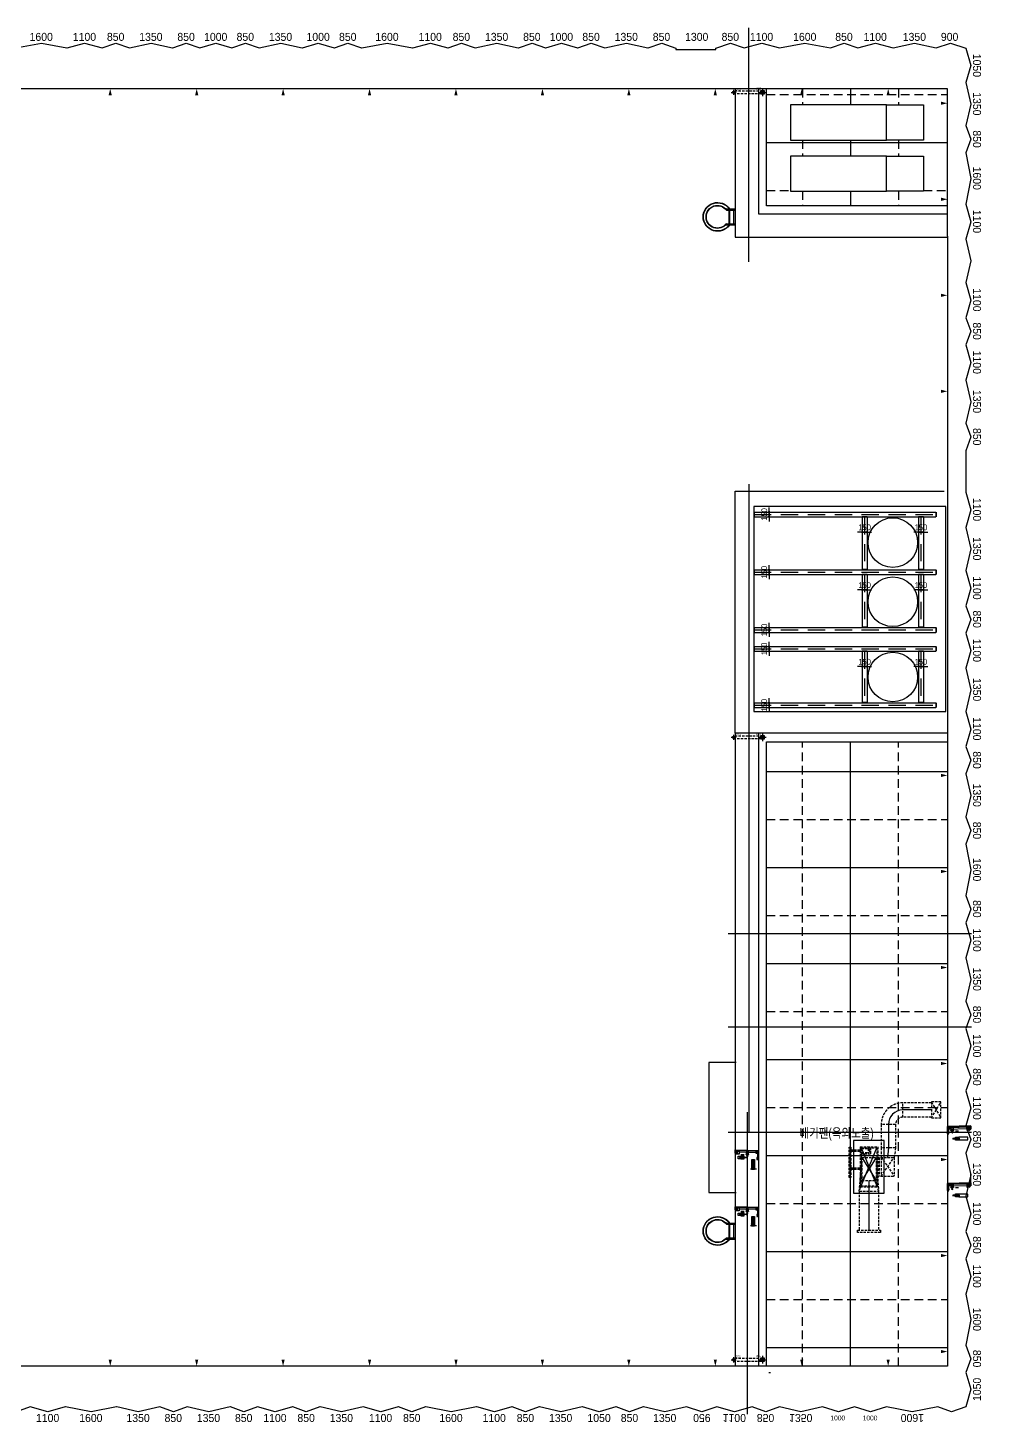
# Model space of a CAD drawing. Header units: millimetres. Extents: x 49504 to 178157, y 34455 to 150915.
# Drawn here: x 148381 to 178157, y 106402 to 149960 of the extents above; entities that cross this region are included whole.
import ezdxf
from ezdxf.enums import TextEntityAlignment as Align

# ---------------------------------------------------------------- set-up
doc = ezdxf.new("R2010")
doc.units = ezdxf.units.MM
doc.header["$LTSCALE"] = 300
doc.linetypes.add('HID', pattern=[2.8, 1.8, -1])
doc.linetypes.add('HIDDEN', pattern=[0.375, 0.25, -0.125])
for name, color, linetype in [('0-Sheet', 7, 'Continuous'), ('8', 8, 'Continuous'), ('A-CEN', 1, 'Continuous'), ('A-ELE', 7, 'Continuous'), ('A-ELE-8', 8, 'Continuous'), ('A-ETC-8', 8, 'Continuous'), ('A-ETC-LADDER', 8, 'Continuous'), ('A-ETC-소방', 253, 'HIDDEN'), ('A-FIN', 6, 'Continuous'), ('A-FIN(EX)', 6, 'Continuous'), ('A-FIN-9', 7, 'Continuous'), ('A-FIN-HANDRAIL', 5, 'Continuous'), ('A-HAT', 252, 'Continuous'), ('A-SYM', 7, 'Continuous'), ('A-WALL', 3, 'Continuous'), ('A-배수계획-2', 9, 'HIDDEN'), ('A-지붕바닥', 251, 'Continuous'), ('ISL', 251, 'Continuous'), ('XREF', 7, 'Continuous'), ('우수계획', 7, 'Continuous'), ('장비패드', 7, 'Continuous'), ('트랜치', 8, 'Continuous')]:
    doc.layers.add(name, color=color, linetype=linetype)
for name, color, linetype, plot in [('A-ETC-소방 NOPLOT', 163, 'Continuous', False), ('A-ETC-전기 NOPLOT', 163, 'Continuous', False), ('NOPLOT', 191, 'Continuous', False), ('NOPLOT-TEXT', 41, 'Continuous', False)]:
    doc.layers.add(name, color=color, linetype=linetype, plot=plot)
doc.layers.add('A-TEXT-실명', color=3, linetype='Continuous', lineweight=9)
doc.styles.add('Gdim', font='Dotum.ttf')
doc.dimstyles.new('Gdim200', dxfattribs={"dimscale": 200, "dimtxt": 3, "dimasz": 1.2, "dimexe": 2, "dimexo": 3, "dimgap": 1, "dimtad": 1, "dimdsep": 46, "dimlunit": 6, "dimtxsty": 'Gdim', "dimblk1": '_CIDOT', "dimblk2": '_CIDOT', "dimsah": 1, "dimcen": 2.5, "dimdle": 2, "dimclrd": 1, "dimclre": 1, "dimclrt": 3, "dimazin": 2, "dimtfac": 1, "dimtix": 1, "dimtmove": 2, "dimatfit": 3, "dimldrblk": '_CIDOT', "dimfxl": 2, "dimtolj": 1, "dimtzin": 0, "dimarcsym": 0})

# ---------------------------------------------------------------- blocks, each defined once
blk = doc.blocks.new('LADDER')
at = {"color": 0}
for p, q in [((291, 500), (0, 500)), ((282, 490), (0, 490)), ((267, 472), (0, 472)), ((271, 462), (0, 462)), ((51, 462), (51, 38)), ((175, 462), (175, 38)), ((200, 462), (200, 38)), ((271, 38), (0, 38)), ((267, 28), (0, 28)), ((282, 10), (0, 10)), ((291, 0), (0, 0))]:
    blk.add_line(p, q, dxfattribs=at)
for radius, start, end in [(450, 213.749, 146.251), (440, 214.6235, 145.3765), (360, 218.0529, 141.9471), (350, 217.2597, 142.7403)]:
    blk.add_arc((550, 250), radius, start, end, dxfattribs=at)
blk = doc.blocks.new('240513-전산요철 1100')
at = {"layer": 'NOPLOT', "linetype": 'Continuous', "style": 'Gdim'}
blk.add_text('1100', height=250, dxfattribs=at).set_placement((-513658, 49124), align=Align.MIDDLE_CENTER)
blk = doc.blocks.new('240513-전산요철 850')
at = {"layer": 'NOPLOT', "linetype": 'Continuous', "style": 'Gdim'}
blk.add_text('850', height=250, dxfattribs=at).set_placement((-511083, 49124), align=Align.MIDDLE_CENTER)
blk = doc.blocks.new('240513-전산요철 1350')
at = {"layer": 'NOPLOT', "linetype": 'Continuous', "style": 'Gdim'}
blk.add_text('1350', height=250, dxfattribs=at).set_placement((-509983, 49124), align=Align.MIDDLE_CENTER)
blk = doc.blocks.new('240513-전산요철 1600')
at = {"layer": 'NOPLOT', "linetype": 'Continuous', "style": 'Gdim'}
blk.add_text('1600', height=250, dxfattribs=at).set_placement((-512308, 49124), align=Align.MIDDLE_CENTER)
blk = doc.blocks.new('251127-전산동A 외장-PH')
at = {"layer": 'A-FIN(EX)'}
for name, p in [('240513-전산요철 850', (302956, 991555, 0)), ('240513-전산요철 1100', (306506, 991555, 0)), ('240513-전산요철 1600', (306506, 991555, 0)), ('240513-전산요철 850', (306506, 991555, 0)), ('240513-전산요철 1100', (310056, 991555, 0)), ('240513-전산요철 1350', (307606, 991555, 0))]:
    blk.add_blockref(name, p, dxfattribs=at)
for name, p, rotation in [('240513-전산요철 1350', (-249546, 528603, 0), 270), ('240513-전산요철 850', (-249546, 526403, 0), 270), ('240513-전산요철 1600', (-249546, 523953, 0), 270), ('240513-전산요철 1100', (-249546, 521253, 0), 270), ('240513-전산요철 1100', (-249546, 518803, 0), 270), ('240513-전산요철 850', (-249546, 520403, 0), 270), ('240513-전산요철 1100', (-249546, 516853, 0), 270), ('240513-전산요철 1350', (-249546, 519303, 0), 270), ('240513-전산요철 850', (-249546, 517103, 0), 270), ('240513-전산요철 1100', (-249546, 512253, 0), 270), ('240513-전산요철 1350', (-249546, 514703, 0), 270), ('240513-전산요철 1100', (-249546, 509803, 0), 270), ('240513-전산요철 850', (-249546, 511403, 0), 270), ('240513-전산요철 1100', (-249546, 507853, 0), 270), ('240513-전산요철 1350', (-249546, 510303, 0), 270), ('240513-전산요철 1100', (-249546, 505403, 0), 270), ('240513-전산요철 850', (-249546, 507003, 0), 270), ('240513-전산요철 1350', (-249546, 507003, 0), 270), ('240513-전산요철 850', (-249546, 504803, 0), 270), ('240513-전산요철 1600', (-249546, 502353, 0), 270), ('240513-전산요철 850', (-249546, 502353, 0), 270), ('240513-전산요철 1100', (-249546, 498803, 0), 270), ('240513-전산요철 1350', (-249546, 501253, 0), 270), ('240513-전산요철 850', (-249546, 499053, 0), 270), ('240513-전산요철 1100', (-249546, 495503, 0), 270), ('240513-전산요철 850', (-249546, 497103, 0), 270), ('240513-전산요철 1100', (-249546, 493553, 0), 270), ('240513-전산요철 850', (-249546, 495153, 0), 270), ('240513-전산요철 1350', (-249546, 495153, 0), 270), ('240513-전산요철 1100', (-249546, 490253, 0), 270), ('240513-전산요철 850', (-249546, 491853, 0), 270), ('240513-전산요철 1100', (-249546, 488303, 0), 270), ('240513-전산요철 1600', (-249546, 488303, 0), 270), ('240513-전산요철 850', (-249546, 488303, 0), 270), ('240513-전산요철 1600', (-714749, 1046655, 0), 180)]:
    blk.add_blockref(name, p, dxfattribs=dict(at, rotation=rotation))
at = {"layer": 'A-FIN(EX)', "xscale": -1, "rotation": 180}
for name, p in [('240513-전산요철 1100', (305656, 1046655, 0)), ('240513-전산요철 850', (304056, 1046655, 0)), ('240513-전산요철 1350', (304056, 1046655, 0))]:
    blk.add_blockref(name, p, dxfattribs=at)
at = {"layer": 'NOPLOT', "linetype": 'Continuous', "style": 'Gdim'}
for s, height, p in [('1600', 250, (-229652, 1040679, 0)), ('1100', 250, (-228302, 1040679, 0)), ('850', 250, (-227327, 1040679, 0)), ('1350', 250, (-226227, 1040679, 0)), ('850', 250, (-225127, 1040679, 0)), ('1000', 250, (-224202, 1040679, 0)), ('850', 250, (-223277, 1040679, 0)), ('1350', 250, (-222177, 1040679, 0)), ('1000', 250, (-221002, 1040679, 0)), ('850', 250, (-220077, 1040679, 0)), ('1600', 250, (-218852, 1040679, 0)), ('1100', 250, (-217502, 1040679, 0)), ('850', 250, (-216527, 1040679, 0)), ('1350', 250, (-215427, 1040679, 0)), ('850', 250, (-214327, 1040679, 0)), ('1000', 250, (-213402, 1040679, 0)), ('850', 250, (-212477, 1040679, 0)), ('1350', 250, (-211377, 1040679, 0)), ('850', 250, (-210277, 1040679, 0)), ('1300', 250, (-209177, 1040679, 0)), ('900', 250, (-201277, 1040679, 0)), ('1100', 250, (-229452, 997531, 0)), ('1600', 250, (-228102, 997531, 0)), ('1350', 250, (-226627, 997531, 0)), ('850', 250, (-225527, 997531, 0)), ('1350', 250, (-224427, 997531, 0)), ('850', 250, (-223327, 997531, 0)), ('1100', 250, (-222352, 997531, 0)), ('850', 250, (-221377, 997531, 0)), ('1350', 250, (-220277, 997531, 0)), ('1100', 250, (-219052, 997531, 0)), ('850', 250, (-218077, 997531, 0)), ('1600', 250, (-216852, 997531, 0)), ('1100', 250, (-215502, 997531, 0)), ('850', 250, (-214527, 997531, 0)), ('1350', 250, (-213427, 997531, 0)), ('1050', 250, (-212227, 997531, 0)), ('850', 250, (-211277, 997531, 0)), ('1350', 250, (-210177, 997531, 0)), ('1000', 150, (-204770, 997531, 0)), ('1000', 150, (-203762, 997531, 0))]:
    blk.add_text(s, height=height, dxfattribs=at).set_placement(p, align=Align.MIDDLE_CENTER)
for s, rotation, p in [('1050', 270, (-200422, 1039786, 0)), ('1050', 90, (-200422, 998424, 0)), ('950', 180, (-209016, 997531, 0))]:
    blk.add_text(s, height=250, rotation=rotation, dxfattribs=at).set_placement(p, align=Align.MIDDLE_CENTER)
blk = doc.blocks.new('A$Ca5d45634')
at = {"layer": 'A-ELE'}
blk.add_lwpolyline([(55855, 330), (56650, 481), (57445, 330), (57453, 330), (58000, 481), (58547, 330), (58552, 330), (58975, 482), (59398, 330), (59404, 330), (60075, 481), (60746, 330), (60752, 330), (61175, 482), (61598, 330), (61603, 330), (62100, 481), (62597, 330), (62602, 330), (63025, 482), (63448, 330), (63454, 330), (64125, 481), (64796, 330), (64803, 330), (65300, 481), (65797, 330), (65802, 330), (66225, 482), (66648, 330), (66655, 330), (67450, 481), (68245, 330), (68253, 330), (68800, 481), (69347, 330), (69352, 330), (69775, 482), (70198, 330), (70204, 330), (70875, 481), (71546, 330), (71552, 330), (71975, 482), (72398, 330), (72403, 330), (72900, 481), (73397, 330), (73402, 330), (73825, 482), (74248, 330), (74254, 330), (74925, 481), (75596, 330), (75602, 330), (76025, 482), (76472, 321), (76472, 280), (77720, 280), (77720, 318), (78175, 482), (78601, 329), (79150, 481), (79701, 329), (80500, 481), (81298, 330), (81725, 482), (82151, 329), (82700, 481), (83251, 329), (83925, 481), (84598, 329), (85050, 482), (85523, 321), (85681, -225), (85529, -751), (85681, -1425), (85529, -2098), (85682, -2525), (85528, -2952), (85681, -3750), (85529, -4549), (85681, -5100), (85529, -5651), (85681, -6325), (85529, -6999), (85681, -7550), (85529, -8099), (85682, -8525), (85529, -8951), (85681, -9500), (85529, -10051), (85681, -10725), (85529, -11398), (85682, -11825), (85527, -12255), (85528, -13546), (85681, -14100), (85529, -14651), (85681, -15325), (85529, -15999), (85681, -16550), (85529, -17099), (85682, -17525), (85529, -17951), (85681, -18500), (85529, -19051), (85681, -19725), (85529, -20399), (85681, -20950), (85529, -21499), (85682, -21925), (85528, -22352), (85681, -23025), (85529, -23698), (85682, -24125), (85528, -24552), (85681, -25350), (85530, -26148), (85682, -26575), (85529, -27001), (85681, -27550), (85529, -28101), (85681, -28775), (85529, -29448), (85682, -29875), (85529, -30301), (85681, -30850), (85529, -31399), (85682, -31825), (85529, -32251), (85681, -32800), (85529, -33349), (85682, -33775), (85529, -34202), (85681, -34875), (85529, -35549), (85681, -36100), (85529, -36649), (85682, -37075), (85529, -37501), (85681, -38050), (85529, -38601), (85681, -39400), (85530, -40198), (85682, -40625), (85529, -41051), (85681, -41575), (85523, -42121), (85075, -42282), (84648, -42128), (83850, -42281), (83052, -42129), (82550, -42281), (82050, -42129), (81550, -42281), (81049, -42129), (80375, -42281), (79702, -42129), (79275, -42282), (78849, -42129), (78300, -42281), (77753, -42130), (77747, -42130), (77275, -42282), (76803, -42130), (76796, -42130), (76125, -42281), (75454, -42130), (75448, -42130), (75025, -42282), (74602, -42130), (74597, -42130), (74075, -42281), (73553, -42130), (73546, -42130), (72875, -42281), (72204, -42130), (72198, -42130), (71775, -42282), (71352, -42130), (71347, -42130), (70800, -42281), (70253, -42130), (70245, -42130), (69450, -42281), (68655, -42130), (68648, -42130), (68225, -42282), (67802, -42130), (67797, -42130), (67250, -42281), (66703, -42130), (66696, -42130), (66025, -42281), (65354, -42130), (65348, -42130), (64925, -42282), (64502, -42130), (64497, -42130), (63950, -42281), (63403, -42130), (63398, -42130), (62975, -42282), (62552, -42130), (62546, -42130), (61875, -42281), (61204, -42130), (61198, -42130), (60775, -42282), (60352, -42130), (60346, -42130), (59675, -42281), (59004, -42130), (58995, -42130), (58200, -42281), (57405, -42130), (57397, -42130), (56850, -42281), (56303, -42130), (56298, -42130), (55875, -42282)], dxfattribs=at)
blk = doc.blocks.new('A$C4ff37237')
at = {"layer": '우수계획', "color": 1}
for p, q in [((0, 79, 0), (158, 79, 0)), ((79, 158, 0), (79, 0, 0))]:
    blk.add_line(p, q, dxfattribs=at)
at = {"layer": '우수계획', "color": 6, "lineweight": -3}
blk.add_circle((79, 79, 0), 37.5, dxfattribs=at)
at = {"layer": 'NOPLOT', "style": 'Gdim'}
blk.add_text('Ø75', height=60, dxfattribs=at).set_placement((217, 177), align=Align.MIDDLE)
blk = doc.blocks.new('A$Cacae0627')
at = {"layer": '우수계획', "color": 1}
for p, q in [((-528, 0), (528, 0)), ((0, 528), (0, -528))]:
    blk.add_line(p, q, dxfattribs=at)
at = {"layer": '우수계획', "color": 6, "lineweight": -3}
blk.add_lwpolyline([(-250, 250), (250, 250), (250, -250), (-250, -250)], close=True, dxfattribs=at)
blk.add_circle((0, 0), 167, dxfattribs=at)
blk = doc.blocks.new('A$Cfdea7a82')
at = {"layer": 'A-SYM', "xscale": 0.2249999999999964, "yscale": 0.2249999999999964, "zscale": 0.2249999999999964}
blk.add_blockref('A$Cacae0627', (204, 119, 0), dxfattribs=at)
at = {"layer": 'NOPLOT', "style": 'Gdim'}
blk.add_text('Ø75', height=60, dxfattribs=at).set_placement((82, 233), align=Align.MIDDLE)
blk = doc.blocks.new('청소용고리')
at = {"layer": 'A-TEXT-실명'}
blk.add_lwpolyline([(0, 0, 0, 100, 0), (200, 0, 100, 100, 0)], format="xyseb", dxfattribs=at)
blk = doc.blocks.new('_CIDOT')
at = {"color": 0, "linetype": 'ByBlock'}
blk.add_line((2, 0), (-1, 0), dxfattribs=at)
at = {"color": 0, "linetype": 'ByBlock', "const_width": 0.5}
blk.add_lwpolyline([(-0.25, 0, 1), (0.25, 0, 1)], format="xyb", close=True, dxfattribs=at)
blk = doc.blocks.new('*D43')
at = {"layer": 'Defpoints', "color": 155, "lineweight": -2, "transparency": 16777216}
for p, q in [((-2839, 225), (-2419, 225)), ((-2839, 75), (-2419, 75)), ((-2539, 297), (-2539, 369)), ((-2539, 75), (-2539, 225)), ((-2539, 3), (-2539, -69))]:
    blk.add_line(p, q, dxfattribs=at)
at = {"layer": 'Defpoints', "color": 0, "transparency": 16777216}
for p in [(-3019, 225), (-3019, 75), (-2539, 225)]:
    blk.add_point(p, dxfattribs=at)
at = {"layer": 'Defpoints', "color": 155, "lineweight": -2, "transparency": 16777216, "xscale": 71.99999999999994, "yscale": 71.99999999999994, "zscale": 71.99999999999994}
for p, rotation in [((-2539, 225), 270), ((-2539, 75), 90)]:
    blk.add_blockref('_CIDOT', p, dxfattribs=dict(at, rotation=rotation))
at = {"layer": 'Defpoints', "color": 155, "transparency": 16777216, "insert": (-2689, 150), "char_height": 180, "attachment_point": 5, "rotation": 90, "style": 'Gdim'}
blk.add_mtext('\\A1;150', dxfattribs=at)
blk = doc.blocks.new('*D49')
at = {"layer": 'Defpoints', "color": 155, "lineweight": -2, "transparency": 16777216}
for p, q in [((-2839, 225), (-2419, 225)), ((-2839, 75), (-2419, 75)), ((-2539, 297), (-2539, 369)), ((-2539, 75), (-2539, 225)), ((-2539, 3), (-2539, -69))]:
    blk.add_line(p, q, dxfattribs=at)
at = {"layer": 'Defpoints', "color": 0, "transparency": 16777216}
for p in [(-3019, 225), (-3019, 75), (-2539, 225)]:
    blk.add_point(p, dxfattribs=at)
at = {"layer": 'Defpoints', "color": 155, "lineweight": -2, "transparency": 16777216, "xscale": 71.99999999999994, "yscale": 71.99999999999994, "zscale": 71.99999999999994}
for p, rotation in [((-2539, 225), 270), ((-2539, 75), 90)]:
    blk.add_blockref('_CIDOT', p, dxfattribs=dict(at, rotation=rotation))
at = {"layer": 'Defpoints', "color": 155, "transparency": 16777216, "insert": (-2689, 150), "char_height": 180, "attachment_point": 5, "rotation": 90, "style": 'Gdim'}
blk.add_mtext('\\A1;150', dxfattribs=at)
blk = doc.blocks.new('*D41')
at = {"layer": 'Defpoints', "color": 155, "lineweight": -2, "transparency": 16777216}
for p, q in [((-2839, 225), (-2419, 225)), ((-2839, 75), (-2419, 75)), ((-2539, 297), (-2539, 369)), ((-2539, 75), (-2539, 225)), ((-2539, 3), (-2539, -69))]:
    blk.add_line(p, q, dxfattribs=at)
at = {"layer": 'Defpoints', "color": 0, "transparency": 16777216}
for p in [(-3019, 225), (-3019, 75), (-2539, 225)]:
    blk.add_point(p, dxfattribs=at)
at = {"layer": 'Defpoints', "color": 155, "lineweight": -2, "transparency": 16777216, "xscale": 71.99999999999994, "yscale": 71.99999999999994, "zscale": 71.99999999999994}
for p, rotation in [((-2539, 225), 270), ((-2539, 75), 90)]:
    blk.add_blockref('_CIDOT', p, dxfattribs=dict(at, rotation=rotation))
at = {"layer": 'Defpoints', "color": 155, "transparency": 16777216, "insert": (-2689, 150), "char_height": 180, "attachment_point": 5, "rotation": 90, "style": 'Gdim'}
blk.add_mtext('\\A1;150', dxfattribs=at)
blk = doc.blocks.new('A$C632c858f')
at = {"layer": 'A-ETC-8'}
blk.add_arc((-3, 0), 24, 341.8248, 18.1752, dxfattribs=at)
blk.add_ellipse((34, 0), major_axis=(7.59, 0), ratio=0.987937, dxfattribs=at)
blk = doc.blocks.new('너트 M12')
for p, q in [((-9, 0), (9, 0)), ((-10, -9), (-10, -1)), ((9, -10), (-9, -10)), ((0, -8), (0, -1)), ((10, -1), (10, -9))]:
    blk.add_line(p, q)
for centre, start, end in [((-9, -1), 90, 180), ((-9, -9), 180, 270), ((9, -1), 0, 90), ((9, -9), 270, 0)]:
    blk.add_arc(centre, 0.5, start, end)
at = {"extrusion": (0, 0, -1)}
for centre, major_axis, ratio, start_param, end_param in [((-5, -1), (-4.75, 0.31), 0.185359, -0.024388, 3.141593), ((5, -1), (4.75, 0.31), 0.185108, 3.141593, 6.30754), ((-5, -9), (4.75, 0.31), 0.187111, 0, 3.166211), ((5, -9), (-4.75, 0.31), 0.185991, 3.117121, 6.283185)]:
    blk.add_ellipse(centre, major_axis=major_axis, ratio=ratio, start_param=start_param, end_param=end_param, dxfattribs=at)
blk = doc.blocks.new('A$C4fb6b26a')
at = {"layer": 'A-ETC-8'}
for p, q in [((-277, -40), (-43, -40)), ((-267, -36), (-267, -45)), ((-265, -34), (-266, -34)), ((-266, -46), (-265, -46)), ((-254, -36), (-265, -34)), ((-265, -46), (-254, -45)), ((-260, -35), (-260, -36)), ((-260, -37), (-258, -38)), ((-260, -43), (-258, -42)), ((-260, -44), (-260, -45)), ((-244, -34), (-259, -34)), ((-259, -46), (-244, -46)), ((-250, -39), (-256, -39)), ((-250, -41), (-256, -41)), ((-254, -36), (-240, -36)), ((-254, -45), (-240, -45)), ((-249, -38), (-249, -38)), ((-249, -42), (-249, -42)), ((-245, -42), (-245, -38)), ((-244, -34), (-241, -34)), ((-244, -46), (-241, -46)), ((-241, -34), (-241, -46)), ((-240, -46), (-240, -34)), ((-237, -34), (-240, -34)), ((-240, -46), (-237, -46)), ((-237, -46), (-237, -34)), ((-183, -34), (-237, -34)), ((-237, -46), (-183, -46)), ((-183, -34), (-74, -34)), ((-74, -46), (-183, -46)), ((-80, 0), (-80, -80)), ((-63, -34), (-54, -34)), ((-63, -36), (-53, -36)), ((-63, -45), (-53, -45)), ((-63, -46), (-54, -46)), ((-54, -46), (-54, -34)), ((-53, -36), (-54, -34)), ((-53, -45), (-54, -46)), ((-53, -45), (-53, -36))]:
    blk.add_line(p, q, dxfattribs=at)
for points in [[(-84, 5), (-84, -85), (-183, -85), (-183, 5)], [(-80, -80), (-74, -80), (-74, 0), (-80, 0)], [(-74, -25), (-74, -55), (-72, -55), (-72, -25)]]:
    blk.add_lwpolyline(points, close=True, dxfattribs=at)
blk.add_lwpolyline([(-80, 7), (-80, -88, -0.414214), (-81, -89), (-84, -89), (-84, 8), (-81, 8, -0.414214)], format="xyb", close=True, dxfattribs=at)
blk.add_lwpolyline([(-80, -80), (0, -80), (0, 0), (-80, 0)], dxfattribs=at)
for centre, radius, start, end in [((-266, -36), 1.5, 90, 180), ((-266, -45), 1.5, 180, 270), ((-259, -35), 1, 90, 180), ((-259, -36), 1, 180, 236.3099), ((-259, -44), 1, 123.6901, 180), ((-259, -45), 1, 180, 270), ((-256, -36), 3, 236.3099, 270), ((-256, -44), 3, 90, 123.6901), ((-250, -38), 0.5, 270, 0), ((-250, -42), 0.5, 0, 90), ((-247, -38), 2, 90, 180), ((-247, -42), 2, 180, 270), ((-247, -38), 2, 0, 90), ((-247, -42), 2, 270, 0)]:
    blk.add_arc(centre, radius, start, end, dxfattribs=at)
at = {"layer": 'A-ETC-8', "xscale": -1, "rotation": 90}
blk.add_blockref('너트 M12', (-72, -40), dxfattribs=at)
blk = doc.blocks.new('A$Cae507117')
at = {"layer": 'A-ETC-8'}
for points in [[(-50, 0), (-50, -50), (0, -50), (0, 0)], [(-46.8, -3.2), (-46.8, -46.8), (-3.2, -46.8), (-3.2, -3.2)]]:
    blk.add_lwpolyline(points, close=True, dxfattribs=at)
blk = doc.blocks.new('M12-STUD ANCHOR')
at = {"layer": 'A-ETC-8'}
for p, q in [((18, 34), (18, 41)), ((28, 30), (18, 31)), ((18, 28), (18, 31)), ((18, 31), (29, 31)), ((28, 27), (18, 28)), ((29, 42), (19, 42)), ((29, 32), (19, 32)), ((23, 48), (24, 49)), ((35, 48), (23, 48)), ((23, -21), (23, 48)), ((23, 34), (23, 41)), ((34, 49), (24, 49)), ((24, -21), (24, 49)), ((28, 27), (28, 30)), ((39, 28), (28, 28)), ((29, 54), (29, -56)), ((29, 42), (38, 42)), ((29, 32), (38, 32)), ((29, 29), (29, 32)), ((39, 31), (29, 32)), ((39, 28), (29, 29)), ((34, 49), (35, 48)), ((34, -21), (34, 49)), ((34, 34), (34, 41)), ((35, -21), (35, 48)), ((39, 28), (39, 31)), ((40, 34), (40, 41)), ((21, -39), (22, -21)), ((29, -39), (21, -39)), ((22, -21), (24, -21)), ((23, -18), (35, -18)), ((23, -39), (23, -48)), ((23, -41), (35, -41)), ((23, -42), (35, -42)), ((23, -48), (29, -48)), ((29, -51), (23, -48)), ((29, -21), (25, -21)), ((26, -32), (32, -26)), ((26, -33), (32, -26)), ((31, -36), (28, -36)), ((31, -36), (28, -36)), ((36, -21), (29, -21)), ((31, -39), (29, -39)), ((29, -51), (35, -48)), ((35, -48), (29, -48)), ((32, -39), (37, -39)), ((35, -39), (35, -48)), ((37, -39), (36, -21))]:
    blk.add_line(p, q, dxfattribs=at)
for centre, radius, start, end in [((19, 41), 1.47, 90, 180), ((19, 34), 1.47, 180, 270), ((22, 41), 1.47, 360, 90), ((22, 34), 1.47, 270, 360), ((25, 41), 1.47, 90, 180), ((25, 34), 1.47, 180, 270), ((33, 41), 1.47, 360, 90), ((33, 34), 1.47, 270, 360), ((36, 41), 1.47, 90, 180), ((36, 34), 1.47, 180, 270), ((38, 41), 1.47, 360, 90), ((38, 34), 1.47, 270, 360), ((28, -22), 3.6, 161.9622, 315), ((28, -22), 3.12, 159.0667, 315), ((28, -34), 2.4, 135, 270), ((28, -34), 1.92, 135, 270), ((31, -25), 1.2, 315, 135), ((31, -25), 1.68, 315, 135), ((31, -38), 1.2, 270, 90), ((31, -38), 1.68, 314.4153, 90)]:
    blk.add_arc(centre, radius, start, end, dxfattribs=at)
blk = doc.blocks.new('A$C7453124a')
at = {"layer": 'A-ETC-8'}
for points in [[(-40, 88), (40, 88), (40, 0), (-40, 0)], [(-40, 8), (-40, 0), (40, 0), (40, 8)], [(-20, 8), (20, 8), (20, 12), (-20, 12)]]:
    blk.add_lwpolyline(points, close=True, dxfattribs=at)
blk.add_blockref('M12-STUD ANCHOR', (-29, -16), dxfattribs=at)
blk = doc.blocks.new('A$C74a2a393')
at = {"layer": 'A-ETC-8', "elevation": 0}
for points in [[(-50, -100), (-50, 0), (0, 0), (0, -100)], [(-47, -97), (-47, -3), (-3, -3), (-3, -97)]]:
    blk.add_lwpolyline(points, close=True, dxfattribs=at)
blk = doc.blocks.new('A$Ca447c92b')
at = {"layer": '0-Sheet'}
for p, q in [((-250, 130, 0), (-250, -150)), ((-247, -147), (-247, 127, 0)), ((-250, -150), (-220, -150)), ((-223, -147), (-247, -147)), ((-223, -120), (-223, -147)), ((-208, -120), (-220, -120)), ((-220, -150), (-220, -123)), ((-220, -123), (-208, -123)), ((-208, -123), (-208, -120))]:
    blk.add_line(p, q, dxfattribs=at)
at = {"layer": 'A-ETC-8'}
for p, q in [((-220, 101, 0), (-247, 127, 0)), ((-220, 101, 0), (450, 121, 0)), ((-220, 101, 0), (-220, -120)), ((-170, 61, 0), (355, 77, 0)), ((408, 53, 0), (408, 80, 0)), ((450, 121, 0), (477, 147, 0)), ((477, 53, 0), (450, 80, 0))]:
    blk.add_line(p, q, dxfattribs=at)
at = {"layer": 'A-ETC-8', "elevation": 0}
blk.add_lwpolyline([(408, 80), (450, 80), (450, 121)], dxfattribs=at)
blk.add_lwpolyline([(-200, -120), (-230, -120), (-230, -117), (-203, -117), (-203, -90), (-200, -90)], close=True, dxfattribs=at)
at = {"layer": 'A-ETC-8'}
blk.add_arc((-210, -214), 64.5, 81.0843, 98.9157, dxfattribs=at)
at = {"layer": 'A-ETC-8', "extrusion": (0, 0, -1)}
blk.add_ellipse((-210, -134), major_axis=(0, 10), ratio=0.999542, dxfattribs=at)
at = {"layer": 'A-FIN-9'}
for p, q in [((480, 150, 0), (-250, 130, 0)), ((-247, 127, 0), (477, 147, 0)), ((477, 53, 0), (405, 53, 0)), ((405, 53, 0), (405, 43, 0)), ((405, 43, 0), (408, 43, 0)), ((408, 43, 0), (408, 50, 0)), ((408, 50, 0), (480, 50, 0)), ((477, 147, 0), (477, 53, 0)), ((480, 50, 0), (480, 150, 0))]:
    blk.add_line(p, q, dxfattribs=at)
at = {"layer": 'A-ETC-8', "xscale": -1}
for name, p in [('A$Cae507117', (-220, 101, 0)), ('A$C74a2a393', (355, 118, 0))]:
    blk.add_blockref(name, p, dxfattribs=at)
at = {"layer": 'A-ETC-8'}
blk.add_blockref('A$C7453124a', (100, 0), dxfattribs=at)
at = {"layer": 'A-ETC-8', "rotation": 180}
blk.add_blockref('A$C632c858f', (450, 43, 0), dxfattribs=at)
blk = doc.blocks.new('A$C2469f73b')
at = {"layer": '0-Sheet'}
for p, q in [((247, -97), (247, 127)), ((250, 130), (250, -100)), ((208, -73), (208, -70)), ((208, -70), (220, -70)), ((220, -73), (208, -73)), ((220, -100), (220, -73)), ((250, -100), (220, -100)), ((223, -70), (223, -97)), ((223, -97), (247, -97))]:
    blk.add_line(p, q, dxfattribs=at)
at = {"layer": 'A-ETC-8'}
for p, q in [((-450, 119), (-477, 147)), ((-477, 53), (-450, 80)), ((220, 101), (-450, 119)), ((-408, 53), (-408, 80)), ((219, 51), (-355, 68)), ((220, 101), (247, 127)), ((220, 51), (220, -70))]:
    blk.add_line(p, q, dxfattribs=at)
blk.add_lwpolyline([(-408, 80), (-450, 80), (-450, 119)], dxfattribs=at)
blk.add_lwpolyline([(-442, 31), (-407, 31), (-407, 42), (-405, 42), (-405, 29), (-440, 29, -0.226541), (-444, 25), (-444, 11), (-446, 11), (-446, 27, 0.414214)], format="xyb", close=True, dxfattribs=at)
blk.add_lwpolyline([(200, -70), (230, -70), (230, -67), (203, -67), (203, -40), (200, -40)], close=True, dxfattribs=at)
blk.add_arc((210, -164), 64.5, 81.0843, 98.9157, dxfattribs=at)
blk.add_ellipse((210, -84), major_axis=(0, 10), ratio=0.999542, dxfattribs=at)
at = {"layer": 'A-FIN-9'}
for p, q in [((-480, 50), (-480, 150)), ((-480, 150), (250, 130)), ((-408, 50), (-480, 50)), ((247, 127), (-477, 147)), ((-477, 147), (-477, 53)), ((-477, 53), (-405, 53)), ((-408, 43), (-408, 50)), ((-405, 43), (-408, 43)), ((-405, 53), (-405, 43))]:
    blk.add_line(p, q, dxfattribs=at)
at = {"layer": 'A-ETC-8', "xscale": -1, "rotation": 180}
blk.add_blockref('A$C632c858f', (-450, 43), dxfattribs=at)
at = {"layer": 'A-ETC-8'}
for name, p in [('A$C74a2a393', (-355, 117)), ('A$C7453124a', (100, 0)), ('A$Cae507117', (220, 101))]:
    blk.add_blockref(name, p, dxfattribs=at)
blk = doc.blocks.new('A$C5ebcaad0')
at = {"layer": 'A-ETC-8'}
for p, q in [((-449, -225), (-214, -225)), ((-439, -220), (-439, -229)), ((-437, -219), (-437, -219)), ((-426, -220), (-437, -219)), ((-437, -231), (-426, -229)), ((-437, -231), (-437, -231)), ((-432, -220), (-432, -221)), ((-432, -229), (-432, -230)), ((-416, -219), (-431, -219)), ((-431, -222), (-429, -223)), ((-431, -228), (-429, -227)), ((-431, -231), (-416, -231)), ((-421, -224), (-428, -224)), ((-421, -226), (-428, -226)), ((-426, -220), (-412, -220)), ((-426, -229), (-412, -229)), ((-421, -223), (-421, -223)), ((-421, -227), (-421, -227)), ((-417, -227), (-417, -223)), ((-416, -219), (-413, -219)), ((-416, -231), (-413, -231)), ((-413, -219), (-413, -231)), ((-412, -231), (-412, -219)), ((-409, -219), (-412, -219)), ((-412, -231), (-409, -231)), ((-409, -231), (-409, -219)), ((-355, -219), (-409, -219)), ((-409, -231), (-355, -231)), ((-355, -219), (-246, -219)), ((-246, -231), (-355, -231)), ((-234, -219), (-226, -219)), ((-234, -220), (-224, -220)), ((-234, -229), (-224, -229)), ((-234, -231), (-226, -231)), ((-226, -231), (-226, -219)), ((-224, -220), (-226, -219)), ((-224, -229), (-226, -231)), ((-224, -229), (-224, -220))]:
    blk.add_line(p, q, dxfattribs=at)
for points in [[(-255, -180), (-255, -269), (-355, -269), (-355, -180)], [(34, -185), (-252, -185), (-252, -265), (34, -265)], [(-252, -265), (-246, -265), (-246, -185), (-252, -185)], [(-246, -210), (-246, -240), (-244, -240), (-244, -210)]]:
    blk.add_lwpolyline(points, close=True, dxfattribs=at)
blk.add_lwpolyline([(-252, -177), (-252, -272, -0.414214), (-253, -273), (-255, -273), (-255, -176), (-253, -176, -0.414214)], format="xyb", close=True, dxfattribs=at)
for centre, radius, start, end in [((-437, -220), 1.5, 90, 180), ((-437, -229), 1.5, 180, 270), ((-431, -220), 1, 90, 180), ((-431, -221), 1, 180, 236.3099), ((-431, -229), 1, 123.6901, 180), ((-431, -230), 1, 180, 270), ((-428, -221), 3, 236.3099, 270), ((-428, -229), 3, 90, 123.6901), ((-419, -223), 2, 90, 180), ((-421, -223), 0.5, 270, 0), ((-421, -227), 0.5, 0, 90), ((-419, -227), 2, 180, 270), ((-419, -223), 2, 0, 90), ((-419, -227), 2, 270, 0)]:
    blk.add_arc(centre, radius, start, end, dxfattribs=at)
at = {"layer": 'A-ETC-8', "xscale": -1, "rotation": 90}
blk.add_blockref('너트 M12', (-244, -225), dxfattribs=at)
blk = doc.blocks.new('A$Ca0f708b2')
at = {"layer": 'A-HAT', "lineweight": -3}
h = blk.add_hatch(dxfattribs=at)
h.set_pattern_fill('ANSI31', color=256, scale=7, style=0)
h.set_pattern_definition([(45, (-80099.818, 3035.353), (-15.715448, 15.715448), [])])
h.paths.add_polyline_path([(3920, 714), (3830, 714), (3830, 657), (3920, 657)])
h = blk.add_hatch(dxfattribs=at)
h.set_pattern_fill('ANSI31', color=256, scale=7, style=0)
h.set_pattern_definition([(45, (-80099.818, 2970.353), (-15.715448, 15.715448), [])])
h.paths.add_polyline_path([(3920, 649), (3830, 649), (3830, 592), (3920, 592)])
h = blk.add_hatch(dxfattribs=at)
h.set_pattern_fill('ANSI31', color=256, scale=7, style=0)
h.set_pattern_definition([(45, (-80099.818, 2905.353), (-15.715448, 15.715448), [])])
h.paths.add_polyline_path([(3920, 584), (3830, 584), (3830, 527), (3920, 527)])
h = blk.add_hatch(dxfattribs=at)
h.set_pattern_fill('ANSI31', color=256, scale=7, style=0)
h.set_pattern_definition([(45, (-80099.818, 2840.353), (-15.715448, 15.715448), [])])
h.paths.add_polyline_path([(3920, 519), (3830, 519), (3830, 462), (3920, 462)])
h = blk.add_hatch(dxfattribs=at)
h.set_pattern_fill('ANSI31', color=256, scale=7, style=0)
h.set_pattern_definition([(45, (-80099.818, 2775.353), (-15.715448, 15.715448), [])])
h.paths.add_polyline_path([(3920, 454), (3830, 454), (3830, 425), (3920, 425)])
at = {"layer": 'A-ETC-8', "elevation": 0}
blk.add_lwpolyline([(3358, 906), (3393, 906), (3393, 917), (3395, 917), (3395, 904), (3360, 904, -0.226541), (3356, 901), (3356, 886), (3354, 886), (3354, 902, 0.414214)], format="xyb", close=True, dxfattribs=at)
at = {"layer": 'A-FIN'}
for p, q in [((3940, 425, 0), (3940, 725, 0)), ((3982, 425), (3800, 425))]:
    blk.add_line(p, q, dxfattribs=at)
at = {"layer": 'A-WALL'}
for points in [[(3830, 714), (3830, 657), (3920, 657), (3920, 714)], [(3830, 649), (3830, 592), (3920, 592), (3920, 649)], [(3830, 584), (3830, 527), (3920, 527), (3920, 584)], [(3830, 519), (3830, 462), (3920, 462), (3920, 519)], [(3830, 454), (3830, 425), (3920, 425), (3920, 454)]]:
    blk.add_lwpolyline(points, close=True, dxfattribs=at)
at = {"layer": 'ISL'}
for p, q in [((10200, 1625), (10300, 1625)), ((3600, 875, 0), (3500, 875, 0))]:
    blk.add_line(p, q, dxfattribs=at)
at = {"layer": '0-Sheet', "xscale": -1}
for name, p in [('A$C2469f73b', (10200, 1625)), ('A$Ca447c92b', (3800, 875, 0))]:
    blk.add_blockref(name, p, dxfattribs=at)
at = {"layer": 'A-ETC-8'}
blk.add_blockref('A$C5ebcaad0', (10555, 1604), dxfattribs=at)
at = {"layer": 'A-ETC-8', "xscale": -1, "rotation": 180}
blk.add_blockref('A$C632c858f', (3350, 918), dxfattribs=at)
at = {"layer": 'A-ETC-8', "xscale": -1}
blk.add_blockref('A$C4fb6b26a', (3417, 827), dxfattribs=at)
blk = doc.blocks.new('PH_소방제연설비')
at = {"layer": 'A-ETC-소방'}
for p, q in [((4016, -1458), (3072, -1458)), ((3072, -1458), (3072, -1510)), ((3072, -1475), (4016, -1475)), ((3072, -1498), (4016, -1498)), ((3072, -1510), (4016, -1510)), ((3156, -1498), (3156, -1829)), ((3190, -1498), (3190, -1829)), ((3718, -1498), (3718, -1829)), ((3752, -1498), (3752, -1829)), ((4016, -1510), (4016, -1458)), ((3058, -1798), (3058, -2348)), ((3058, -1798), (4308, -1798)), ((3088, -1829), (3088, -2321)), ((3088, -1829), (4280, -1829)), ((3274, -2131), (3088, -2131)), ((3110, -1845), (3110, -2055)), ((3110, -1845), (3241, -1845)), ((3110, -2055), (3241, -2055)), ((3152, -1804), (3199, -1804)), ((3152, -2097), (3199, -2097)), ((3241, -1845), (3241, -2055)), ((3274, -1829), (3274, -2131)), ((4444, -1775), (3390, -1852)), ((3390, -1852), (3390, -2299)), ((3390, -1852), (4108, -1852)), ((4108, -1852), (4444, -1775)), ((4108, -1852), (4108, -2299)), ((4280, -1829), (4280, -2321)), ((4308, -1798), (4308, -2348)), ((4444, -1775), (7148, -1775)), ((4444, -1775), (4444, -2375)), ((3058, -2348), (4308, -2348)), ((3088, -2321), (4280, -2321)), ((3389, -2321), (3389, -2861)), ((3389, -2392), (3972, -2392)), ((3972, -2459), (3389, -2861)), ((3389, -2459), (3972, -2861)), ((3389, -2459), (3972, -2459)), ((3390, -2299), (4108, -2299)), ((3390, -2299), (4444, -2375)), ((3972, -2321), (3972, -2861)), ((4444, -2375), (4108, -2299)), ((4444, -2375), (7148, -2375)), ((3389, -2861), (3972, -2861)), ((3931, -3793), (3431, -3793)), ((4181, -4068), (4181, -4568)), ((5573, -4568), (5573, -4068)), ((5823, -4818), (6323, -4818)), ((3948, -6048), (4948, -5698)), ((4948, -6048), (3948, -5698)), ((4048, -6049), (4048, -7230)), ((4848, -6049), (4848, -7230)), ((6348, -6048), (5798, -5698)), ((5798, -6048), (6348, -5698)), ((3679, -7918), (3679, -7228)), ((3679, -7228), (5179, -7228)), ((3716, -7881), (3716, -7260)), ((3716, -7260), (5146, -7260)), ((4077, -7260), (4077, -7095)), ((4077, -7095), (4777, -7095)), ((4077, -7176), (4777, -7176)), ((5242, -7073), (4079, -7288)), ((4079, -7854), (4079, -7288)), ((4079, -7288), (4940, -7288)), ((4777, -7260), (4777, -7095)), ((4940, -7288), (5242, -7073)), ((4940, -7854), (4940, -7288)), ((5146, -7881), (5146, -7260)), ((5179, -7918), (5179, -7228)), ((7148, -7073), (5242, -7073)), ((5242, -7073), (5242, -8073)), ((3939, -7518), (3716, -7518)), ((3742, -7861), (3742, -7610)), ((3742, -7610), (3899, -7610)), ((3792, -7560), (3849, -7560)), ((3899, -7861), (3899, -7610)), ((3939, -7881), (3939, -7518)), ((3679, -7918), (5179, -7918)), ((3697, -8165), (4829, -8165)), ((3697, -8228), (3697, -8165)), ((3697, -8181), (4829, -8181)), ((3697, -8208), (4829, -8208)), ((4829, -8228), (3697, -8228)), ((3716, -7881), (5146, -7881)), ((3742, -7862), (3899, -7862)), ((3792, -7911), (3849, -7911)), ((3798, -8181), (3798, -7881)), ((3838, -8181), (3838, -7881)), ((4079, -7854), (4940, -7854)), ((5242, -8073), (4079, -7854)), ((4472, -8181), (4472, -7881)), ((4513, -8181), (4513, -7881)), ((4829, -8165), (4829, -8228)), ((4940, -7854), (5242, -8073)), ((7148, -8073), (5242, -8073)), ((84773, -32948), (83881, -32948)), ((83881, -33398, 0), (83881, -32948, 0)), ((84773, -33423), (85073, -32923)), ((84773, -32923), (85073, -33423)), ((84773, -33398), (83881, -33398)), ((83206, -33623, 0), (83206, -34354, 0)), ((83656, -33623, 0), (83206, -33623, 0)), ((83656, -33623, 0), (83656, -34354, 0)), ((82205, -35281, 0), (82205, -34338, 0)), ((82205, -34338, 0), (82257, -34338, 0)), ((82221, -34338, 0), (82221, -35281, 0)), ((82244, -34338, 0), (82244, -35281, 0)), ((82257, -34338, 0), (82257, -35281, 0)), ((82545, -34323, 0), (83095, -34323, 0)), ((82545, -34323, 0), (82545, -35573, 0)), ((82576, -34354, 0), (83068, -34354, 0)), ((82576, -34354, 0), (82576, -35545, 0)), ((82592, -34375, 0), (82802, -34375, 0)), ((82592, -34375, 0), (82592, -34506, 0)), ((82802, -34375, 0), (82802, -34506, 0)), ((82878, -34539, 0), (82878, -34354, 0)), ((83068, -34354, 0), (83068, -35545, 0)), ((83095, -34323, 0), (83095, -35573, 0)), ((83656, -34354, 0), (83206, -34354, 0)), ((83206, -34354, 0), (83206, -34654, 0)), ((83656, -34354, 0), (83608, -34654, 0)), ((82244, -34422, 0), (82576, -34422, 0)), ((82244, -34456, 0), (82576, -34456, 0)), ((82522, -35709, 0), (82599, -34656, 0)), ((82550, -34417, 0), (82550, -34465, 0)), ((82576, -34539, 0), (82878, -34539, 0)), ((82592, -34506, 0), (82802, -34506, 0)), ((82599, -34656, 0), (83045, -34656, 0)), ((82599, -34656, 0), (82599, -35373, 0)), ((82843, -34417, 0), (82843, -34465, 0)), ((83045, -34656, 0), (83045, -35373, 0)), ((83045, -34656, 0), (83122, -35709, 0)), ((83068, -34654, 0), (83608, -34654, 0)), ((83139, -34654, 0), (83139, -35238, 0)), ((83206, -35238, 0), (83608, -34654, 0)), ((83206, -34654, 0), (83608, -35238, 0)), ((83206, -34654, 0), (83206, -35238, 0)), ((83608, -34654, 0), (83608, -35238, 0)), ((82257, -35281, 0), (82205, -35281, 0)), ((82244, -34984, 0), (82576, -34984, 0)), ((82244, -35018, 0), (82576, -35018, 0)), ((83068, -35238, 0), (83608, -35238, 0)), ((82599, -35373, 0), (82522, -35709, 0)), ((82522, -35709, 0), (82522, -36923, 0)), ((82522, -35709, 0), (83122, -35709, 0)), ((82545, -35573, 0), (83095, -35573, 0)), ((82576, -35545, 0), (83068, -35545, 0)), ((82599, -35373, 0), (83045, -35373, 0)), ((83122, -35709, 0), (83045, -35373, 0)), ((83122, -35709, 0), (83122, -36923, 0))]:
    blk.add_line(p, q, dxfattribs=at)
at = {"layer": 'A-ETC-소방', "elevation": 0}
for points in [[(7148, -1720), (7222, -1720), (7222, -2435), (7148, -2435)], [(3948, -6048), (3948, -5698), (4948, -5698), (4948, -6048)], [(6348, -6048), (6348, -5698), (5798, -5698), (5798, -6048)], [(3479, -8118), (5379, -8118), (5379, -7018), (3479, -7018)], [(7287, -7029), (7148, -7029), (7148, -8117), (7287, -8117)], [(83179, -36923), (83179, -36996), (82465, -36996), (82465, -36923)]]:
    blk.add_lwpolyline(points, close=True, dxfattribs=at)
for points in [[(5823, -5698), (5823, -4818, 0.414214), (5573, -4568), (4181, -4568, -0.414214), (3431, -3818), (3431, -2861)], [(6323, -5698), (6323, -4818, 0.414214), (5573, -4068), (4181, -4068, -0.414214), (3931, -3818), (3931, -2861)]]:
    blk.add_lwpolyline(points, format="xyb", dxfattribs=at)
at = {"layer": 'A-ETC-소방'}
blk.add_lwpolyline([(84773, -33423), (85073, -33423), (85073, -32923), (84773, -32923)], close=True, dxfattribs=at)
for centre, radius, start, end in [((3152, -1845), 41.7, 90, 180), ((3152, -2055), 41.7, 180, 270), ((3199, -1845), 41.7, 0, 90), ((3199, -2055), 41.7, 270, 0), ((3792, -7610), 50, 90, 180), ((3849, -7610), 50, 0, 90), ((3792, -7861), 50, 180, 270), ((3849, -7861), 50, 270, 0), ((83881, -33623, 0), 675, 90, 180), ((83881, -33623, 0), 225, 90, 180)]:
    blk.add_arc(centre, radius, start, end, dxfattribs=at)
at = {"layer": 'A-ETC-소방', "linetype": 'Continuous'}
for centre, start, end in [((82592, -34417, 0), 90, 180), ((82802, -34417, 0), 0, 90), ((82592, -34465, 0), 180, 270), ((82802, -34465, 0), 270, 0)]:
    blk.add_arc(centre, 41.7, start, end, dxfattribs=at)
at = {"layer": 'A-ETC-소방 NOPLOT'}
for p, q in [((3088, -1829), (4280, -2321)), ((4280, -1829), (3088, -2321)), ((3390, -1852), (4108, -2299)), ((3390, -2299), (4108, -1852)), ((4108, -2075), (7148, -2075)), ((4448, -6048), (4448, -7228)), ((5146, -7881), (3716, -7260)), ((3716, -7881), (5146, -7260)), ((4079, -7288), (4940, -7854)), ((4079, -7854), (4940, -7288)), ((7148, -7573), (5242, -7573)), ((84773, -33173), (83881, -33173)), ((82576, -34354, 0), (83068, -35545, 0)), ((82576, -35545, 0), (83068, -34354, 0)), ((82599, -34656, 0), (83045, -35373, 0)), ((83045, -34656, 0), (82599, -35373, 0)), ((82822, -35373, 0), (82822, -36923, 0))]:
    blk.add_line(p, q, dxfattribs=at)
at = {"layer": 'A-ETC-소방 NOPLOT', "elevation": 0}
blk.add_lwpolyline([(6073, -5698), (6073, -4818, 0.414214), (5573, -4318), (4181, -4318, -0.414214), (3681, -3818), (3681, -2861)], format="xyb", dxfattribs=at)
blk.add_lwpolyline([(83431, -33623), (83431, -34354), (83407, -34654)], dxfattribs=at)
at = {"layer": 'A-ETC-소방 NOPLOT'}
blk.add_arc((83881, -33623, 0), 450, 90, 180, dxfattribs=at)
blk = doc.blocks.new('*U42')
at = {"layer": '8', "color": 4, "ltscale": 4}
for p, q in [((-3008.848, 225), (2671.152, 225)), ((-3008.848, 75), (2671.152, 75))]:
    blk.add_line(p, q, dxfattribs=at)
at = {"layer": '8', "ltscale": 4}
for p, q in [((-3008.848, 225), (-3008.848, 75)), ((2671.152, 225), (2671.152, 75))]:
    blk.add_line(p, q, dxfattribs=at)
at = {"layer": '8', "linetype": 'HID'}
blk.add_line((-3008.848, 150), (2671.152, 150), dxfattribs=at)
at = {"layer": 'Defpoints', "ltscale": 4}
for p, q in [((-3018.848, 225), (-3018.848, 75)), ((2681.152, 225), (2681.152, 75))]:
    blk.add_line(p, q, dxfattribs=at)
at = {"layer": 'Defpoints'}
dim = blk.add_linear_dim(base=(-2538.848, 225), p1=(-3018.848, 75), p2=(-3018.848, 225), angle=90, dimstyle='Gdim200', override={"dimscale": 60, "dimtxsty": 'Gdim', "dimclrd": 155, "dimclre": 155, "dimclrt": 155}, dxfattribs=at)
dim.commit()
dim.dimension.update_dxf_attribs({"geometry": '*D43', "text_midpoint": (-2688.971, 150)})
blk = doc.blocks.new('*U37')
at = {"layer": '8', "color": 4, "ltscale": 4}
for p, q in [((-3008.848, 225), (-1373.848, 225)), ((-3008.848, 75), (-1373.848, 75))]:
    blk.add_line(p, q, dxfattribs=at)
at = {"layer": '8', "ltscale": 4}
for p, q in [((-3008.848, 225), (-3008.848, 75)), ((-1373.848, 225), (-1373.848, 75))]:
    blk.add_line(p, q, dxfattribs=at)
at = {"layer": '8', "linetype": 'HID'}
blk.add_line((-3008.848, 150), (-1373.848, 150), dxfattribs=at)
at = {"layer": 'Defpoints', "ltscale": 4}
for p, q in [((-3018.848, 225), (-3018.848, 75)), ((-1363.848, 225), (-1363.848, 75))]:
    blk.add_line(p, q, dxfattribs=at)
at = {"layer": 'Defpoints'}
dim = blk.add_linear_dim(base=(-2538.848, 225), p1=(-3018.848, 75), p2=(-3018.848, 225), angle=90, dimstyle='Gdim200', override={"dimscale": 60, "dimtxsty": 'Gdim', "dimclrd": 155, "dimclre": 155, "dimclrt": 155}, dxfattribs=at)
dim.commit()
dim.dimension.update_dxf_attribs({"geometry": '*D49', "text_midpoint": (-2688.971, 150)})
blk = doc.blocks.new('*U40')
at = {"layer": '8', "color": 4, "ltscale": 4}
for p, q in [((-3008.848, 225), (-1418.848, 225)), ((-3008.848, 75), (-1418.848, 75))]:
    blk.add_line(p, q, dxfattribs=at)
at = {"layer": '8', "ltscale": 4}
for p, q in [((-3008.848, 225), (-3008.848, 75)), ((-1418.848, 225), (-1418.848, 75))]:
    blk.add_line(p, q, dxfattribs=at)
at = {"layer": '8', "linetype": 'HID'}
blk.add_line((-3008.848, 150), (-1418.848, 150), dxfattribs=at)
at = {"layer": 'Defpoints', "ltscale": 4}
for p, q in [((-3018.848, 225), (-3018.848, 75)), ((-1408.848, 225), (-1408.848, 75))]:
    blk.add_line(p, q, dxfattribs=at)
at = {"layer": 'Defpoints'}
dim = blk.add_linear_dim(base=(-2538.848, 225), p1=(-3018.848, 75), p2=(-3018.848, 225), angle=90, dimstyle='Gdim200', override={"dimscale": 60, "dimtxsty": 'Gdim', "dimclrd": 155, "dimclre": 155, "dimclrt": 155}, dxfattribs=at)
dim.commit()
dim.dimension.update_dxf_attribs({"geometry": '*D41', "text_midpoint": (-2688.971, 150)})
blk = doc.blocks.new('A$C0804527e')
at = {"layer": 'XREF'}
for p in [(-2981, -395), (-2981, -2200), (-2981, -4005), (-2981, -4595), (-2981, -6355)]:
    blk.add_blockref('*U42', p, dxfattribs=at)
at = {"layer": 'XREF', "rotation": 270}
for name, p in [('*U37', (-2685, -3339)), ('*U37', (-925, -3339)), ('*U37', (-2685, -5144)), ('*U37', (-925, -5144)), ('*U40', (-2685, -7539)), ('*U40', (-925, -7539))]:
    blk.add_blockref(name, p, dxfattribs=at)

msp = doc.modelspace()

# ---------------------------------------------------------------- linework, layer by layer
at = {"layer": 'A-CEN'}
for p, q in [((170903.6, 142652.6), (170903.6, 149959.7)), ((170903.6, 135705), (170903.6, 115455)), ((177853.6, 121655), (170253.6, 121655)), ((170253.6, 118755), (177853.6, 118755)), ((170853.6, 116090), (170853.6, 106653.1)), ((177853.6, 115455), (170253.6, 115455))]:
    msp.add_line(p, q, dxfattribs=at)
at = {"layer": 'A-ELE'}
msp.add_line((177833.6, 113880.3), (177833.6, 114171.8), dxfattribs=at)
at = {"layer": 'A-ELE', "elevation": 0}
for points in [[(177103.6, 143455), (177103.6, 148055), (92403.6, 148055), (92403.6, 144285)], [(170473.6, 148055), (170473.6, 143425), (177103.6, 143425)], [(171203.6, 148055), (171203.6, 144155), (177103.6, 144155)], [(177103.6, 143455), (177103.6, 108155), (145503.6, 108155)], [(177103.6, 127925), (170473.6, 127925), (170473.6, 135485), (177003.6, 135485)], [(170473.6, 127925), (170473.6, 108155)], [(171203.6, 127925), (171203.6, 108155)]]:
    msp.add_lwpolyline(points, dxfattribs=at)
at = {"layer": 'A-ELE'}
for centre in [(175398.6, 133880), (175398.6, 132030), (175398.6, 129680)]:
    msp.add_circle(centre, 775, dxfattribs=at)
at = {"layer": 'A-ELE-8', "ltscale": 2, "elevation": 0}
msp.add_lwpolyline([(170503.6, 117635), (169653.6, 117635), (169653.6, 113575), (170503.6, 113575)], dxfattribs=at)
at = {"layer": 'A-ETC-전기 NOPLOT', "elevation": 0}
msp.add_lwpolyline([(171053.6, 135005), (171053.6, 128605), (177053.6, 128605), (177053.6, 135005)], close=True, dxfattribs=at)
at = {"layer": 'A-FIN-HANDRAIL'}
msp.add_line((171523.6, 107955), (171573.6, 107955), dxfattribs=at)
at = {"layer": 'A-배수계획-2'}
for p, q in [((171328.5, 147981.1), (170425.2, 147981.1)), ((170425.2, 147906.1), (171328.5, 147906.1)), ((171328.5, 127834.1), (170425.2, 127834.1)), ((170425.2, 127759.1), (171328.5, 127759.1)), ((171328.5, 108386.2), (170425.2, 108386.2)), ((170425.2, 108311.2), (171328.5, 108311.2))]:
    msp.add_line(p, q, dxfattribs=at)
at = {"layer": 'A-지붕바닥', "linetype": 'HID', "ltscale": 0.5}
for p, q in [((171453.6, 147880), (177103.6, 147880)), ((172578.6, 148055), (172578.6, 147555)), ((175578.6, 148055), (175578.6, 147555)), ((172578.6, 146455), (172578.6, 145955)), ((175578.6, 146455), (175578.6, 145955)), ((171453.6, 144880), (172199.9, 144880)), ((172578.6, 144855), (172578.6, 144405)), ((175199.9, 144880), (175203.6, 144880)), ((175578.6, 144855), (175578.6, 144405)), ((176353.6, 144880), (177103.6, 144880)), ((172578.6, 108155), (172578.6, 127655)), ((175578.6, 108155), (175578.6, 127655)), ((171453.6, 125230), (177103.6, 125230)), ((171453.6, 122230), (177103.6, 122230)), ((171453.6, 119230), (177103.6, 119230)), ((171453.6, 116230), (177103.6, 116230)), ((171453.6, 113230), (177103.6, 113230)), ((171453.6, 110230), (177103.6, 110230))]:
    msp.add_line(p, q, dxfattribs=at)
at = {"layer": 'A-지붕바닥'}
for p, q in [((174078.6, 148055), (174078.6, 147555)), ((171453.6, 146380), (177103.6, 146380)), ((174078.6, 146455), (174078.6, 145955)), ((174078.6, 144855), (174078.6, 144405)), ((174078.6, 108155), (174078.6, 127655)), ((171453.6, 126730), (177103.6, 126730)), ((171453.6, 123730), (177103.6, 123730)), ((171453.6, 120730), (177103.6, 120730)), ((171453.6, 117730), (177103.6, 117730)), ((171453.6, 114730), (177103.6, 114730)), ((171453.6, 111730), (177103.6, 111730)), ((171453.6, 108730), (177103.6, 108730))]:
    msp.add_line(p, q, dxfattribs=at)
at = {"layer": '장비패드', "elevation": 0}
for points in [[(175203.6, 147555), (172203.6, 147555), (172203.6, 146455), (175203.6, 146455)], [(175203.6, 147555), (176353.6, 147555), (176353.6, 146455), (175203.6, 146455)], [(175203.6, 145955), (172203.6, 145955), (172203.6, 144855), (175203.6, 144855)], [(175203.6, 145955), (176353.6, 145955), (176353.6, 144855), (175203.6, 144855)], [(174175.5, 115203.4), (174175.5, 113553.4), (175125.5, 113553.4), (175125.5, 115203.4)]]:
    msp.add_lwpolyline(points, close=True, dxfattribs=at)
at = {"layer": '트랜치'}
for p, q in [((171453.6, 127655), (177103.6, 127655)), ((171453.6, 108155), (171453.6, 127655))]:
    msp.add_line(p, q, dxfattribs=at)
at = {"layer": '트랜치', "elevation": 0}
msp.add_lwpolyline([(177103.6, 144405), (171453.6, 144405), (171453.6, 148055)], dxfattribs=at)

# ---------------------------------------------------------------- block references
at = {"linetype": 'Continuous', "xscale": -1, "rotation": 90}
for p in [(150953.6, 148055), (153653.6, 148055), (156353.6, 148055), (159053.6, 148055), (161753.6, 148055), (164453.6, 148055), (167153.6, 148055), (169853.6, 148055), (172553.6, 148055), (175253.6, 148055)]:
    msp.add_blockref('청소용고리', p, dxfattribs=at)
at = {"linetype": 'Continuous'}
for p, rotation in [((177103.6, 147605), 180), ((177103.6, 144605), 180), ((177103.6, 141605), 180), ((177103.6, 138605), 180), ((177103.6, 126605), 180), ((177103.6, 123605), 180), ((177103.6, 120605), 180), ((177103.6, 117605), 180), ((177103.6, 114605), 180), ((177103.6, 111605), 180), ((177103.6, 108605), 180), ((150953.6, 108155), 90.00000000000001), ((153653.6, 108155), 90.00000000000001), ((156353.6, 108155), 90.00000000000001), ((159053.6, 108155), 90.00000000000001), ((161753.6, 108155), 90.00000000000001), ((164453.6, 108155), 90.00000000000001), ((167153.6, 108155), 90.00000000000001), ((169853.6, 108155), 90.00000000000001), ((172553.6, 108155), 90.00000000000001), ((175253.6, 108155), 90.00000000000001)]:
    msp.add_blockref('청소용고리', p, dxfattribs=dict(at, rotation=rotation))
at = {"layer": 'A-ELE'}
for name, p in [('A$Ca5d45634', (92153.6, 149005)), ('PH_소방제연설비', (91830.7, 149326.4)), ('A$Ca0f708b2', (167153.6, 113880.3, 0)), ('A$Ca0f708b2', (167153.6, 112105))]:
    msp.add_blockref(name, p, dxfattribs=at)
at = {"layer": 'A-ETC-LADDER', "xscale": -1}
for p in [(170473.6, 143805), (170473.6, 112122.5)]:
    msp.add_blockref('LADDER', p, dxfattribs=at)
at = {"layer": 'A-FIN(EX)'}
msp.add_blockref('251127-전산동A 외장-PH', (378450, -891000), dxfattribs=at)
at = {"layer": 'A-지붕바닥'}
for name, p in [('A$C4ff37237', (170346, 147864.4, 0)), ('A$Cfdea7a82', (171124.7, 147824.8, 0)), ('A$C4ff37237', (170346, 127717.4, 0)), ('A$Cfdea7a82', (171124.7, 127677.8, 0)), ('A$C4ff37237', (170346, 108269.5, 0)), ('A$Cfdea7a82', (171124.7, 108229.9, 0))]:
    msp.add_blockref(name, p, dxfattribs=at)
at = {"layer": 'NOPLOT'}
msp.add_blockref('A$C0804527e', (177053.6, 135005), dxfattribs=at)

# ---------------------------------------------------------------- texts
at = {"layer": 'NOPLOT-TEXT', "style": 'Gdim', "width": 0.8}
msp.add_text('배기팬(옥외노출)', height=300, dxfattribs=at).set_placement((173642.5, 115410.1), align=Align.MIDDLE)

doc.saveas('drawing.dxf')
